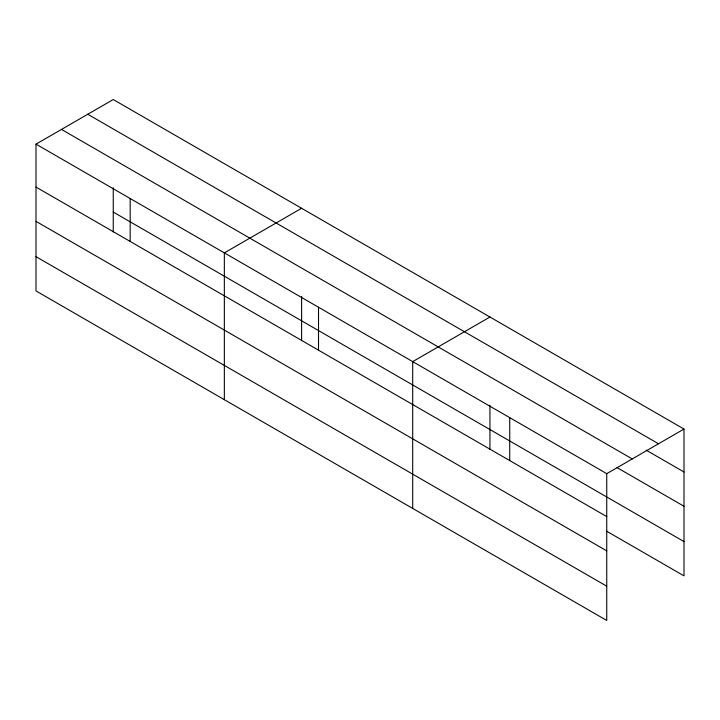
<?xml version="1.0" encoding="UTF-8"?>
<svg xmlns="http://www.w3.org/2000/svg" width="720" height="720" viewBox="0 0 720 720"><rect width="100%" height="100%" fill="white"/><g stroke="black" fill="none" stroke-linecap="round" stroke-linejoin="round"><path stroke-width="1.08" d="M606.744 550.872L606.744 473.661L36 144.144L36 290.943L606.744 620.46L606.744 550.872L36 221.355M606.375 531.045L684 575.856L684 429.057L113.256 99.54L36 144.144M301.599 208.278L224.343 252.882L224.343 399.681M489.942 317.025L412.695 361.62L412.695 508.428M606.744 473.661L684 429.057M87.759 114.255L658.503 443.772M646.164 450.144L684 471.996M61.497 129.42L632.241 458.937M617.049 467.613L684 506.268M113.256 212.067L684 541.584M36 187.074L606.744 516.591M36 256.671L606.744 586.188M509.724 417.645L509.724 460.575M489.942 405.27L489.942 449.451M318.519 307.251L318.519 350.19M301.599 296.523L301.599 340.704M130.176 198.513L130.176 241.452M113.256 187.785L113.256 231.966"/></g></svg>
